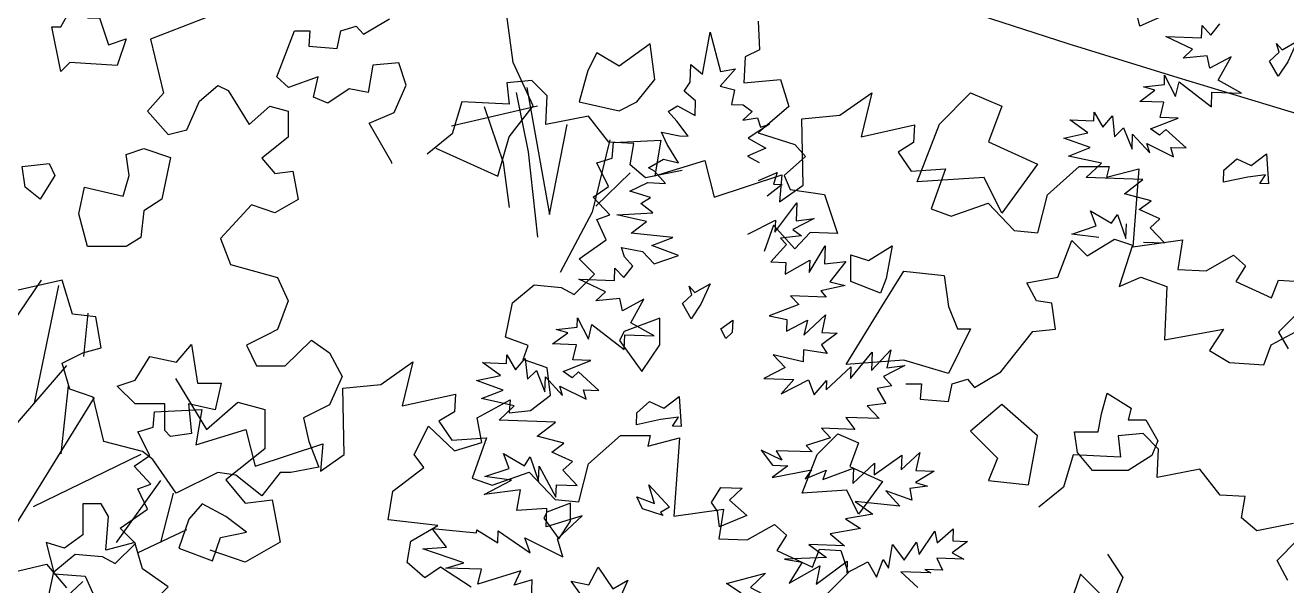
# Model space of a CAD drawing. Header units: inches. Extents: x 11.9 to 85.3, y 21.1 to 37.4.
# Drawn here: x 62.554 to 63.058, y 22.817 to 23.041 of the extents above; entities that cross this region are included whole.
import ezdxf

# ---------------------------------------------------------------- set-up
doc = ezdxf.new("R2010")
doc.units = ezdxf.units.IN
doc.header["$MEASUREMENT"] = 0
doc.layers.add('CAY', color=94, linetype='Continuous')
doc.layers.add('CAY-3', color=61, linetype='Continuous')

# ---------------------------------------------------------------- blocks, each defined once
blk = doc.blocks.new('A$C76451831')
at = {"layer": 'CAY'}
for p, q in [((3764, 1772.8), (3822.4, 1787)), ((3822.4, 1787), (3840.1, 1765.7)), ((959.8, 1687.4), (953.4, 1735.8)), ((977.5, 1649), (959.8, 1687.4)), ((956.3, 1621.3), (977.5, 1649)), ((946.3, 1586.5), (956.3, 1621.3)), ((890.9, 1611.3), (946.3, 1586.5)), ((4984.6, 1105.9), (4929.6, 1084.7)), ((5118.8, 1089), (5142, 1102.7)), ((5470, 1100.6), (5471.1, 1075.2)), ((5057.6, 1092.1), (5071.3, 1092.1)), ((5071.3, 1092.1), (5070.3, 1078.4)), ((5095.6, 1076.3), (5098.8, 1092.1)), ((5098.8, 1092.1), (5112.5, 1096.3)), ((5112.5, 1096.3), (5118.8, 1089)), ((5420.6, 1053.6), (5427.3, 1091)), ((5427.3, 1091), (5436.5, 1055.8)), ((5864.5, 1085.8), (5864.9, 1096.7)), ((5864.9, 1096.7), (5872.8, 1088.2)), ((5872.8, 1088.2), (5880.8, 1098.4)), ((4929.6, 1084.7), (4941, 1036.7)), ((5070.3, 1078.4), (5095.6, 1076.3)), ((5856.5, 1075.7), (5832.8, 1086.9)), ((5832.8, 1086.9), (5864.5, 1085.8)), ((5458.4, 1068.9), (5457.3, 1045.7)), ((5471.1, 1075.2), (5458.4, 1068.9)), ((5848, 1067.8), (5856.5, 1075.7)), ((5869.4, 1069.8), (5848, 1067.8)), ((5871.7, 1058.8), (5869.4, 1069.8)), ((5890.7, 1069), (5871.7, 1058.8)), ((5879.1, 1048.1), (5890.7, 1069)), ((5409.5, 1046.3), (5410, 1062.2)), ((5410, 1062.2), (5420.6, 1053.6)), ((5449.8, 1058.1), (5436.1, 1042.7)), ((5436.5, 1055.8), (5449.8, 1058.1)), ((5268.6, 1047.8), (5246.4, 1045.7)), ((5246.4, 1045.7), (5248.5, 1026.7)), ((5282.3, 1034.1), (5268.6, 1047.8)), ((5404.2, 1038.3), (5409.5, 1046.3)), ((5457.3, 1045.7), (5490, 1048.9)), ((5490, 1048.9), (5497.4, 1024.6)), ((5812.7, 1042.3), (5831.4, 1044.3)), ((5831.4, 1044.3), (5831.6, 1052.5)), ((5831.6, 1052.5), (5841.4, 1033.6)), ((5841.4, 1033.6), (5844.6, 1046.6)), ((5844.6, 1046.6), (5873.3, 1024.3)), ((5900, 1036.5), (5879.1, 1048.1)), ((4941, 1036.7), (4926.8, 1020.6)), ((4973.2, 1029.6), (4989.3, 1043.4)), ((4989.3, 1043.4), (4998.7, 1039.1)), ((4998.7, 1039.1), (5017.2, 1008.8)), ((5281.2, 1008.8), (5282.3, 1034.1)), ((5414.3, 1029.8), (5404.2, 1038.3)), ((5436.1, 1042.7), (5449.1, 1039.5)), ((5449.1, 1039.5), (5446.4, 1026.4)), ((5809.5, 1029.2), (5823, 1039.2)), ((5823, 1039.2), (5812.7, 1042.3)), ((5873.3, 1024.3), (5873.7, 1037.4)), ((5873.7, 1037.4), (5900, 1036.5)), ((4961.8, 1004.1), (4973.2, 1029.6)), ((5017.2, 1008.8), (5035.7, 1024.9)), ((5035.7, 1024.9), (5051.8, 1020.6)), ((5273.8, 1025), (5197.2, 1007.3)), ((5206.3, 1028.8), (5197.9, 1000.4)), ((5248.5, 1026.7), (5206.3, 1028.8)), ((5390, 1020.2), (5398.3, 1025.4)), ((5398.3, 1025.4), (5413.9, 1016.7)), ((5413.9, 1016.7), (5414.3, 1029.8)), ((5446.4, 1026.4), (5456.8, 1026.1)), ((5456.8, 1026.1), (5464.8, 1020.4)), ((5497.4, 1024.6), (5470, 1001.4)), ((5830.8, 1028.5), (5809.5, 1029.2)), ((5827.6, 1015), (5830.8, 1028.5)), ((4926.8, 1020.6), (4945.3, 999.7)), ((5051.8, 1020.6), (5051.8, 997.4)), ((5319.2, 1016.2), (5281.2, 1008.8)), ((5337.1, 993), (5319.2, 1016.2)), ((5397.8, 1011.8), (5390, 1020.2)), ((5407.8, 998.3), (5397.8, 1011.8)), ((5464.8, 1020.4), (5456.3, 1012.5)), ((5456.3, 1012.5), (5469.5, 1014.7)), ((5469.5, 1014.7), (5472, 1006.5)), ((5747.3, 1012.8), (5768.6, 1012.1)), ((5763.2, 1001.4), (5747.3, 1012.8)), ((5768.6, 1012.1), (5768.9, 1019.8)), ((5768.9, 1019.8), (5776.6, 1006.4)), ((5776.6, 1006.4), (5785.1, 1016.5)), ((5785.1, 1016.5), (5787.1, 997.8)), ((5819.1, 1004.9), (5843.5, 1014.5)), ((5843.5, 1014.5), (5827.6, 1015)), ((4945.3, 999.7), (4961.8, 1004.1)), ((5197.9, 1000.4), (5175.7, 982.4)), ((5389, 990.8), (5383.9, 1001.9)), ((5383.9, 1001.9), (5400.1, 998.6)), ((5480.2, 1008.9), (5461.2, 996.5)), ((5470, 1001.4), (5502.7, 990.9)), ((5472, 1006.5), (5480.2, 1008.9)), ((5741.8, 996.7), (5763.2, 1001.4)), ((5787.1, 997.8), (5795.1, 1005.7)), ((5795.1, 1005.7), (5802.6, 986.9)), ((5802.6, 986.9), (5803.1, 1000)), ((5803.1, 1000), (5818.4, 983.6)), ((5827.1, 999.2), (5819.1, 1004.9)), ((5832.7, 1004.4), (5827.1, 999.2)), ((5850.7, 987.9), (5832.7, 1004.4)), ((5051.8, 997.4), (5028.6, 978.9)), ((5359.3, 991.9), (5337.1, 993)), ((5356.1, 972.9), (5359.3, 991.9)), ((5399.3, 974.6), (5389, 990.8)), ((5400.1, 998.6), (5407.8, 998.3)), ((5476.8, 987.8), (5460.6, 980.6)), ((5461.2, 996.5), (5476.8, 987.8)), ((5502.7, 990.9), (5512.2, 980.3)), ((5765.5, 988.2), (5741.8, 996.7)), ((5746.2, 980.7), (5765.5, 988.2)), ((5818.4, 983.6), (5815.9, 991.8)), ((5815.9, 991.8), (5839.5, 980.1)), ((5839.5, 980.1), (5837.1, 988.4)), ((5837.1, 988.4), (5850.7, 987.9)), ((5028.6, 978.9), (5040, 965.1)), ((5372.4, 970.1), (5385.8, 977.8)), ((5385.8, 977.8), (5399.3, 974.6)), ((5460.6, 980.6), (5470.9, 974.8)), ((5512.2, 980.3), (5493.2, 963.4)), ((5775.4, 974.2), (5746.2, 980.7)), ((5040, 965.1), (5056.1, 967.1)), ((5056.1, 967.1), (5060.8, 941.9)), ((5369.8, 961.3), (5356.1, 972.9)), ((5402.5, 967.7), (5369.8, 961.3)), ((5377.7, 967.2), (5372.4, 970.1)), ((5387.7, 956.4), (5377.7, 967.2)), ((5470.3, 959), (5486.9, 966.1)), ((5486.9, 966.1), (5483.8, 955.8)), ((5761.9, 961.5), (5775.4, 974.2)), ((5355.8, 949.4), (5371.9, 957)), ((5371.9, 957), (5387.7, 956.4)), ((5491.5, 955.5), (5478, 945.1)), ((5483.8, 955.8), (5491.5, 955.5)), ((5493.2, 963.4), (5498.5, 950.8)), ((5812.1, 959.8), (5761.9, 961.5)), ((5795.8, 947.2), (5812.1, 959.8)), ((5374.2, 943.7), (5355.8, 949.4)), ((5365.8, 938.6), (5374.2, 943.7)), ((5498.5, 950.8), (5529.1, 946.6)), ((5529.1, 946.6), (5540.7, 911.8)), ((5819.6, 940.9), (5795.8, 947.2)), ((5019.2, 937.2), (4991.7, 907.3)), ((5040, 930.1), (5019.2, 937.2)), ((5060.8, 941.9), (5040, 930.1)), ((5376.4, 930.1), (5365.8, 938.6)), ((5485, 913.1), (5504.5, 939.2)), ((5504.5, 939.2), (5503.9, 922.9)), ((5770.8, 918.6), (5765.8, 931.9)), ((5765.8, 931.9), (5784.4, 920.9)), ((5808.9, 933.2), (5819.6, 940.9)), ((5827.2, 924.8), (5808.9, 933.2)), ((5344.2, 928.5), (5376.4, 930.1)), ((5370.7, 922.5), (5344.2, 928.5)), ((5357.2, 912.1), (5370.7, 922.5)), ((5460.9, 911.2), (5485.4, 923.5)), ((5485.4, 923.5), (5485, 913.1)), ((5519.9, 925), (5501, 915.3)), ((5503.9, 922.9), (5519.9, 925)), ((5784.4, 920.9), (5789.7, 928.8)), ((5789.7, 928.8), (5797.1, 907.3)), ((5797.1, 907.3), (5797.6, 920.4)), ((5818.7, 916.9), (5827.2, 924.8)), ((5394.2, 908.1), (5357.2, 912.1)), ((5483.7, 919.1), (5475.3, 895.9)), ((5502.7, 898.1), (5483.7, 919.1)), ((5508.5, 909.6), (5489.8, 907.5)), ((5501, 915.3), (5508.5, 909.6)), ((5516.4, 912.8), (5502.7, 898.1)), ((5540.7, 911.8), (5516.4, 912.8)), ((5749.2, 911.2), (5770.8, 918.6)), ((5773.1, 908.1), (5749.2, 911.2)), ((5831.4, 903.4), (5818.7, 916.9)), ((4991.7, 907.3), (5000.7, 884.1)), ((5351, 891), (5348.6, 899.3)), ((5348.6, 899.3), (5367.1, 895.9)), ((5375.4, 901.1), (5394.2, 908.1)), ((5399.1, 892.1), (5375.4, 901.1)), ((5495.1, 901.9), (5481.4, 886.5)), ((5489.8, 907.5), (5495.1, 901.9)), ((5515.5, 877.1), (5529.5, 900.7)), ((5529.5, 900.7), (5528.9, 884.8)), ((5812.9, 904), (5831.4, 903.4)), ((5358.4, 882.6), (5351, 891)), ((5367.1, 895.9), (5377.5, 884.7)), ((5377.5, 884.7), (5399.1, 892.1)), ((5494.1, 875.6), (5515.9, 888)), ((5515.9, 888), (5515.5, 877.1)), ((5528.9, 884.8), (5548, 886.9)), ((5548, 886.9), (5533.8, 868.8)), ((5000.7, 884.1), (5042.4, 872.7)), ((5342.1, 870.1), (5342.5, 880.9)), ((5342.5, 880.9), (5350.4, 872.5)), ((5350.4, 872.5), (5358.4, 882.6)), ((5481.4, 886.5), (5494.5, 886)), ((5494.5, 886), (5494.1, 875.6)), ((4781, 794.5), (4832.5, 870.4)), ((4850.9, 870.4), (4799.8, 858.6)), ((4826.2, 761), (4847.8, 865.6)), ((4860, 840.1), (4850.9, 870.4)), ((5042.4, 872.7), (5051.8, 851.9)), ((5310.5, 871.2), (5342.1, 870.1)), ((5334.1, 859.9), (5310.5, 871.2)), ((5547.3, 865.6), (5525.8, 860.9)), ((5533.8, 868.8), (5547.3, 865.6)), ((5325.6, 852), (5334.1, 859.9)), ((5347, 854), (5325.6, 852)), ((5349.4, 843.1), (5347, 854)), ((5368.3, 853.3), (5349.4, 843.1)), ((5356.7, 832.4), (5368.3, 853.3)), ((5498.9, 856.4), (5506.3, 848.5)), ((5530.6, 855.3), (5498.9, 856.4)), ((5525.8, 860.9), (5530.6, 855.3)), ((5051.8, 851.9), (5042.4, 826.3)), ((5506.3, 848.5), (5479.7, 838.5)), ((4880.8, 837.7), (4860, 840.1)), ((4870.1, 802.5), (4874.1, 840.9)), ((4885.5, 810.2), (4880.8, 837.7)), ((5309, 828.6), (5309.3, 836.7)), ((5309.3, 836.7), (5319, 817.8)), ((5319, 817.8), (5322.2, 830.9)), ((5322.2, 830.9), (5350.9, 808.5)), ((5377.6, 820.8), (5356.7, 832.4)), ((5479.7, 838.5), (5495.4, 835.2)), ((5495.4, 835.2), (5495.1, 824.8)), ((5495.1, 824.8), (5514, 834.6)), ((5510.8, 821.5), (5530, 839.5)), ((5514, 834.6), (5510.8, 821.5)), ((5530, 839.5), (5526.8, 823.7)), ((5033.3, 821.6), (5014.8, 812.5)), ((5042.4, 826.3), (5033.3, 821.6)), ((5287.1, 813.5), (5300.6, 823.4)), ((5290.3, 826.5), (5309, 828.6)), ((5300.6, 823.4), (5290.3, 826.5)), ((5350.9, 808.5), (5351.3, 821.7)), ((5351.3, 821.7), (5377.6, 820.8)), ((5540.3, 823.2), (5526.4, 812.8)), ((5526.8, 823.7), (5540.3, 823.2)), ((4869.4, 805.5), (4885.5, 810.2)), ((5014.8, 812.5), (5023.9, 794.1)), ((5049.4, 794.1), (5072.6, 816.9)), ((5072.6, 816.9), (5088.7, 805.5)), ((5308.4, 812.7), (5287.1, 813.5)), ((5305.2, 799.3), (5308.4, 812.7)), ((5510.4, 808.4), (5510, 797.5)), ((5531.5, 805), (5510.4, 808.4)), ((5526.4, 812.8), (5531.5, 805)), ((5570.9, 790), (5587.9, 808.4)), ((5587.9, 808.4), (5584.6, 792.2)), ((4850.9, 796.4), (4869.4, 805.5)), ((5088.7, 805.5), (5100.1, 784.6)), ((5240.9, 785.6), (5224.9, 797.1)), ((5224.9, 797.1), (5246.2, 796.3)), ((5246.2, 796.3), (5246.5, 804)), ((5246.5, 804), (5254.2, 790.6)), ((5254.2, 790.6), (5262.7, 800.7)), ((5262.7, 800.7), (5264.7, 782.1)), ((5296.7, 789.1), (5321.1, 798.7)), ((5321.1, 798.7), (5305.2, 799.3)), ((5510, 797.5), (5483.5, 803.9)), ((5483.5, 803.9), (5494, 792.7)), ((5552.1, 782.9), (5571.5, 806.3)), ((5571.5, 806.3), (5570.9, 790)), ((4794.3, 724.1), (4854.9, 794.5)), ((4857.6, 773.2), (4850.9, 796.4)), ((5023.9, 794.1), (5049.4, 794.1)), ((5219.4, 781), (5240.9, 785.6)), ((5264.7, 782.1), (5272.7, 790)), ((5272.7, 790), (5280.2, 771.1)), ((5304.7, 783.4), (5296.7, 789.1)), ((5310.3, 788.7), (5304.7, 783.4)), ((5328.3, 772.2), (5310.3, 788.7)), ((5494, 792.7), (5475, 782.9)), ((5530.4, 772.8), (5552.4, 793.3)), ((5552.4, 793.3), (5552.1, 782.9)), ((5600.5, 794.4), (5581.6, 784.6)), ((5584.6, 792.2), (5600.5, 794.4)), ((4850.1, 715.8), (4856.4, 776.4)), ((4951.7, 782.9), (4979.4, 737.5)), ((5100.1, 784.6), (5088.7, 759.5)), ((5243.1, 772.4), (5219.4, 781)), ((5280.2, 771.1), (5280.7, 784.3)), ((5280.7, 784.3), (5296, 767.8)), ((5296, 767.8), (5293.5, 776.1)), ((5293.5, 776.1), (5317.1, 764.4)), ((5475, 782.9), (5501.7, 782)), ((5501.7, 782), (5490.4, 769.2)), ((5490.4, 769.2), (5514.9, 781.5)), ((5514.9, 781.5), (5519.8, 768.2)), ((5519.8, 768.2), (5530.7, 781)), ((5530.7, 781), (5530.4, 772.8)), ((5589, 776.2), (5575.8, 773.9)), ((5581.6, 784.6), (5589, 776.2)), ((4778.7, 602.9), (4879.6, 765.8)), ((4878.5, 766.1), (4857.6, 773.2)), ((4887.9, 726.8), (4878.5, 766.1)), ((5223.8, 764.9), (5243.1, 772.4)), ((5253, 758.5), (5223.8, 764.9)), ((5314.7, 772.6), (5328.3, 772.2)), ((5317.1, 764.4), (5314.7, 772.6)), ((5575.8, 773.9), (5583.5, 760.5)), ((4979.4, 737.5), (5007.1, 761.7)), ((5007.1, 761.7), (5031.3, 755.2)), ((5031.3, 755.2), (5031.3, 720.4)), ((5088.7, 759.5), (5065.6, 747.7)), ((5239.5, 745.8), (5253, 758.5)), ((5583.5, 760.5), (5567.1, 758.4)), ((5567.1, 758.4), (5577.6, 747.1)), ((5065.6, 747.7), (5070.3, 726.8)), ((5289.7, 744), (5239.5, 745.8)), ((5273.4, 731.5), (5289.7, 744)), ((5577.6, 747.1), (5548.1, 748.2)), ((5548.1, 748.2), (5555.9, 737.5)), ((5297.2, 725.2), (5273.4, 731.5)), ((5534.4, 730.1), (5512.8, 723.1)), ((5526.5, 738.5), (5534.4, 730.1)), ((5555.9, 737.5), (5526.5, 738.5)), ((4922.5, 717.8), (4887.9, 726.8)), ((5031.3, 720.4), (4996.5, 692.7)), ((5070.3, 726.8), (5079.3, 704)), ((5286.5, 717.4), (5297.2, 725.2)), ((5472.8, 719.1), (5482.8, 705.6)), ((5491.1, 710.3), (5472.8, 719.1)), ((5518.1, 717.5), (5485.9, 718.6)), ((5485.9, 718.6), (5491.1, 710.3)), ((5512.8, 723.1), (5518.1, 717.5)), ((4825.4, 669), (4921.3, 715.4)), ((4931.5, 710.7), (4922.5, 717.8)), ((4952.3, 680.8), (4931.5, 710.7)), ((5248.4, 702.9), (5243.4, 716.2)), ((5243.4, 716.2), (5262.1, 705.1)), ((5262.1, 705.1), (5267.3, 713.1)), ((5267.3, 713.1), (5274.7, 691.5)), ((5304.8, 709.1), (5286.5, 717.4)), ((5296.4, 701.2), (5304.8, 709.1)), ((5554.2, 689.5), (5573.5, 707.4)), ((5573.1, 697), (5597.7, 714.7)), ((5573.5, 707.4), (5573.1, 697)), ((5597.3, 701.6), (5613.7, 716.9)), ((5597.7, 714.7), (5597.3, 701.6)), ((5613.7, 716.9), (5610.4, 701.1)), ((4989.3, 699.3), (4952.3, 680.8)), ((5005.4, 696.9), (4989.3, 699.3)), ((5028.6, 678.5), (5005.4, 696.9)), ((5044.7, 699.3), (5028.6, 678.5)), ((5054.2, 699.3), (5044.7, 699.3)), ((5079.3, 704), (5054.2, 699.3)), ((5226.8, 695.5), (5248.4, 702.9)), ((5274.7, 691.5), (5275.2, 704.7)), ((5275.2, 704.7), (5290.1, 677.4)), ((5309, 687.6), (5296.4, 701.2)), ((5496.3, 705.1), (5482.4, 694.7)), ((5482.4, 694.7), (5517.5, 701.6)), ((5482.8, 705.6), (5496.3, 705.1)), ((5517.5, 701.6), (5511.8, 693.7)), ((5511.8, 693.7), (5530.6, 701.2)), ((5527.6, 693.1), (5554.7, 703.1)), ((5530.6, 701.2), (5527.6, 693.1)), ((5554.7, 703.1), (5554.2, 689.5)), ((5626.7, 700.5), (5610, 690.2)), ((5610.4, 701.1), (5626.7, 700.5)), ((4899.3, 636.8), (4938.6, 692.2)), ((4996.5, 692.7), (5013.6, 672)), ((5226.3, 679.6), (5250.7, 692.4)), ((5250.7, 692.4), (5226.8, 695.5)), ((5290.1, 677.4), (5290.5, 688.3)), ((5290.5, 688.3), (5309, 687.6)), ((5620.8, 687.1), (5604.8, 685)), ((5604.8, 685), (5606.7, 674.5)), ((5610, 690.2), (5620.8, 687.1)), ((4938.6, 636.8), (4950, 680.8)), ((5013.6, 672), (5037.8, 675)), ((5037.8, 675), (5044.9, 637.2)), ((5258.6, 683.9), (5226.3, 679.6)), ((5255.2, 665.5), (5258.6, 683.9)), ((5596.1, 669.4), (5556.4, 673.5)), ((5556.4, 673.5), (5571.9, 662.1)), ((5606.7, 674.5), (5583.5, 683)), ((5583.5, 683), (5596.1, 669.4)), ((5282, 667.2), (5255.2, 665.5)), ((5281.5, 650.9), (5282, 667.2)), ((5313.5, 660.7), (5281.5, 650.9)), ((5291.5, 640.2), (5313.5, 660.7)), ((5571.9, 662.1), (5547.7, 658)), ((5547.7, 658), (5561, 649.3)), ((4917.8, 627.7), (4961.8, 648.6)), ((5179.9, 649.5), (5219.6, 645.4)), ((5192.9, 632.7), (5179.9, 649.5)), ((5219.6, 645.4), (5219.7, 648.1)), ((5219.7, 648.1), (5238.4, 636.6)), ((5238.4, 636.6), (5238.7, 647.4)), ((5238.7, 647.4), (5267.1, 627.9)), ((5262.5, 641.2), (5296.4, 624.1)), ((5267.1, 627.9), (5262.5, 641.2)), ((5296.4, 624.1), (5291.5, 640.2)), ((5561, 649.3), (5534.1, 644.8)), ((5534.1, 644.8), (5546.9, 634)), ((5613.2, 626.2), (5627.1, 647)), ((5627.1, 647), (5629.4, 636.5)), ((5629.4, 636.5), (5643.5, 649.2)), ((5643.5, 649.2), (5643.1, 638.3)), ((5013.6, 619.5), (4982.4, 630.1)), ((5044.9, 637.2), (5013.6, 619.5)), ((5171.6, 631.2), (5192.9, 632.7)), ((5208.3, 619), (5171.6, 631.2)), ((5515.2, 635.1), (5530.7, 623.7)), ((5546.9, 634), (5515.2, 635.1)), ((5586.1, 614), (5589.5, 635.2)), ((5589.5, 635.2), (5599.9, 621.2)), ((5599.9, 621.2), (5610.9, 637.2)), ((5610.9, 637.2), (5613.2, 626.2)), ((5656.2, 637.9), (5642.7, 627.9)), ((5643.1, 638.3), (5656.2, 637.9)), ((5192.3, 614.2), (5208.3, 619)), ((5530.7, 623.7), (5493.4, 622.2)), ((5493.4, 622.2), (5509.2, 619.4)), ((5509.2, 619.4), (5497.7, 600.8)), ((5521.7, 599.9), (5549.1, 620.3)), ((5549.1, 620.3), (5548.8, 609.9)), ((5548.8, 609.9), (5567.7, 619.6)), ((5567.7, 619.6), (5575.4, 606.2)), ((5575.4, 606.2), (5581.3, 621.9)), ((5581.3, 621.9), (5586.1, 614)), ((5629, 622.9), (5634, 612.3)), ((5652.9, 622.1), (5629, 622.9)), ((5642.7, 627.9), (5652.9, 622.1)), ((5224, 613.1), (5192.3, 614.2)), ((5220.8, 600), (5224, 613.1)), ((5258.8, 611.8), (5220.8, 600)), ((5252.9, 598.9), (5258.8, 611.8)), ((5497.7, 600.8), (5525, 616.1)), ((5525, 616.1), (5521.7, 599.9)), ((5596.8, 610.9), (5612.2, 596.8)), ((5623.5, 610), (5596.8, 610.9)), ((5618.2, 612.9), (5623.5, 610)), ((5634, 612.3), (5618.2, 612.9)), ((4834.4, 569.5), (4869.4, 602.2)), ((5268.9, 603.8), (5252.9, 598.9)), ((5268, 577.1), (5268.9, 603.8))]:
    blk.add_line(p, q, dxfattribs=at)
for points in [[(4200.2, 1766.3), (4172.8, 1784.2), (4159, 1774.7), (4143.2, 1788.5), (4146.4, 1807.4), (4170.6, 1821.2), (4126.4, 1826.4), (4130.6, 1851.7), (4158, 1872.8), (4149.6, 1884.4), (4162.2, 1909.7), (4185.4, 1887.6), (4209.7, 1895), (4205.5, 1917.1), (4235, 1933), (4233.9, 1921.4), (4252.9, 1923.5), (4270.8, 1937.2), (4267.7, 1961.4), (4246.6, 1968.8), (4250.8, 1981.5), (4230.8, 1988.9), (4237.1, 2019.4), (4256.1, 2035.3), (4280.3, 2033.1), (4291.9, 2026.8), (4309.9, 2044.7), (4296.2, 2058.5), (4320.4, 2075.3), (4312, 2093.3), (4323.6, 2097.5), (4308.8, 2113.3), (4322.5, 2122.8), (4312, 2143.9), (4325.7, 2148.1), (4326.7, 2161.8), (4368.9, 2163.9), (4363.7, 2132.3), (4408, 2146), (4416.4, 2113.3), (4476.5, 2133.3), (4474.4, 2109.1), (4495.5, 2123.9), (4494.4, 2182.9), (4528.2, 2186.1), (4556.7, 2206.1), (4547.2, 2167.1), (4594.6, 2177.6), (4593.6, 2161.8), (4579.9, 2153.4), (4591.5, 2136.5), (4622.1, 2138.6), (4609.4, 2102.8), (4627.3, 2096.4), (4660, 2108), (4683.2, 2083.8), (4704.3, 2081.7), (4712.8, 2115.4), (4741.2, 2140.7), (4767.6, 2140.7), (4765.5, 2131.2), (4794, 2138.6), (4788.7, 2069), (4833, 2075.3), (4828.8, 2049), (4854.1, 2047.9), (4878.3, 2061.6), (4888.9, 2052.1), (4880.5, 2038.4), (4912.1, 2023.7), (4918.4, 2039.5), (4937.4, 2038.4)], [(4943.7, 2018.4), (4918.4, 1993.1), (4926.9, 1978.3)], [(544.7, 1203.8), (551.1, 1234.4), (570.1, 1250.2), (594.3, 1248.1), (605.9, 1241.8), (623.8, 1259.7), (610.1, 1273.4), (634.4, 1290.3), (625.9, 1308.2), (637.6, 1312.5), (622.8, 1328.3), (636.5, 1337.8), (625.9, 1358.9), (639.7, 1363.1), (640.7, 1376.8), (682.9, 1378.9), (677.6, 1347.3), (721.9, 1361), (730.4, 1328.3), (790.5, 1348.3), (788.4, 1324.1), (809.5, 1338.8), (808.4, 1397.9), (842.2, 1401.1), (870.6, 1421.1), (861.1, 1382.1), (908.6, 1392.6), (907.6, 1376.8), (893.8, 1368.4), (905.4, 1351.5), (936, 1353.6), (923.4, 1317.7), (941.3, 1311.4), (974, 1323), (997.2, 1298.7), (1018.3, 1296.6), (1026.7, 1330.4), (1055.2, 1355.7), (1081.6, 1355.7), (1079.5, 1346.2), (1107.9, 1353.6), (1102.7, 1284), (1147, 1290.3), (1142.7, 1263.9), (1168.1, 1262.9), (1192.3, 1276.6), (1202.9, 1267.1), (1194.4, 1253.4), (1226.1, 1238.6), (1232.4, 1254.5), (1251.4, 1253.4), (1257.7, 1233.4), (1232.4, 1208)], [(5144.1, 974), (5144.1, 975), (5124.1, 1009.8), (5146.2, 1019.3), (5156.8, 1043.6), (5150.4, 1063.6), (5127.2, 1061.5), (5123, 1037.3), (5106.1, 1040.4), (5087.2, 1027.8), (5074.5, 1033.1), (5078.7, 1051), (5052.3, 1041.5), (5041.8, 1051), (5057.6, 1092.1)], [(5254.8, 1037.3), (5265.4, 984.5), (5273.8, 908.6)], [(5264.3, 1041.5), (5284.4, 928.6), (5300.2, 1008.8)], [(5226.4, 1024.6), (5243.2, 975), (5248.5, 935)], [(5338.2, 995.1), (5322.3, 930.7), (5293.9, 877)], [(5356.1, 965.6), (5325.5, 936)], [(5441.4, 818.5), (5436.7, 826.9), (5447.4, 834.6), (5447, 823.8), (5441.4, 818.5)]]:
    blk.add_lwpolyline(points, dxfattribs=at)
for points in [[(4784.5, 1915.2), (4800.4, 1915.2), (4810.9, 1896.7), (4805.6, 1883.5), (4784.5, 1870.3), (4752.8, 1870.3), (4739.6, 1886.1), (4737, 1904.6), (4758.1, 1904.6), (4760.8, 1920.5), (4766, 1939), (4787.2, 1925.7)], [(4507.9, 1884.3), (4526.4, 1902.8), (4544.9, 1894.9), (4536.9, 1873.7), (4566, 1860.5), (4544.9, 1831.5), (4534.3, 1852.6), (4494.7, 1850)], [(4267.5, 1833.2), (4264.9, 1827.9), (4278.1, 1809.4), (4288.7, 1825.2), (4288.7, 1841.1)], [(1537.1, 1751.5), (1548.9, 1759.4), (1552.9, 1735.6), (1517.3, 1719.8), (1513.3, 1735.6)], [(1085.8, 1672.3), (1081.8, 1704), (1054.1, 1684.2), (1034.3, 1696), (1026.4, 1680.2), (1018.5, 1652.5), (1054.1, 1644.6), (1069.9, 1652.5)], [(1339.1, 1632.7), (1366.8, 1660.4), (1394.5, 1648.5), (1382.7, 1616.8), (1426.2, 1597), (1394.5, 1553.5), (1378.7, 1585.2), (1319.3, 1581.2)], [(1287.7, 1470.3), (1307.5, 1502), (1343.1, 1498), (1347, 1470.3), (1355, 1450.5), (1366.8, 1450.5), (1347, 1410.9), (1307.5, 1422.8), (1256, 1418.8)], [(1058.5, 1448.2), (1054.5, 1440.3), (1074.3, 1412.6), (1090.2, 1436.3), (1090.2, 1460.1)], [(1418.3, 1311.9), (1426.2, 1355.4), (1394.5, 1383.2), (1366.8, 1359.4), (1390.6, 1335.6), (1382.7, 1315.8)], [(4862.9, 1119.3), (4873.5, 1124.6), (4873.5, 1103.5), (4884.1, 1103.5), (4892, 1079.7), (4907.8, 1085), (4899.9, 1061.2), (4857.7, 1063.9), (4849.7, 1055.9), (4841.8, 1095.6), (4849.7, 1095.6)], [(5925, 1065.1), (5933.4, 1073), (5931, 1080.8), (5936.2, 1075.1), (5949.6, 1082.8), (5941.3, 1064.5), (5932.7, 1051.7)], [(4865.6, 929.2), (4870.9, 953), (4905.2, 945.1), (4910.4, 963.5), (4907.8, 982), (4923.6, 987.3), (4947.4, 979.4), (4939.5, 942.4), (4923.6, 931.9), (4921, 908.1), (4907.8, 900.2), (4873.5, 900.2)], [(5923.9, 955.9), (5916.2, 956.2), (5921.4, 964.1), (5905.5, 962), (5884.1, 957.3), (5884.4, 968.1), (5895.7, 978.2), (5908.6, 972.3), (5922.1, 982.7)], [(4818.1, 953), (4815.4, 971.5), (4839.2, 974.1), (4844.5, 963.5), (4831.3, 942.4)], [(5552.4, 869.2), (5552.4, 892.9), (5568.2, 887.7), (5589.3, 900.9), (5584, 871.8), (5578.8, 858.6)], [(5402.6, 849.4), (5411, 857.2), (5408.6, 865), (5413.8, 859.4), (5427.2, 867.1), (5418.9, 848.8), (5410.3, 835.9)], [(4915.7, 781.4), (4928.9, 802.5), (4952.7, 797.2), (4965.9, 813), (4971.2, 778.7), (4992.3, 778.7), (4987, 755), (4963.2, 760.2), (4965.9, 733.8), (4947.4, 731.2), (4942.1, 736.5), (4942.1, 760.2), (4915.7, 760.2), (4899.9, 776.1)], [(5401.5, 740.1), (5393.8, 740.4), (5399.1, 748.4), (5383.1, 746.2), (5361.7, 741.5), (5362, 752.4), (5373.3, 762.4), (5386.2, 756.5), (5399.7, 766.9)], [(5385.6, 660.9), (5367.2, 667), (5362.2, 677.6), (5377.8, 671.6), (5372.9, 688.1), (5391.3, 668.4), (5383, 663.7)], [(5433.8, 664.7), (5428.6, 672.6), (5436.8, 685.9), (5455.8, 685.2), (5444.5, 674.7), (5459.9, 661), (5435.5, 651)], [(4892.2, 660), (4885.5, 671.4), (4869.4, 671.4), (4869.4, 643.8), (4852.9, 632), (4836.8, 636.8), (4843.9, 609.2), (4871.4, 606.9), (4880.8, 586), (4862.3, 574.6), (4862.3, 553.8), (4871.4, 544.4), (4894.6, 533), (4906.4, 551.4), (4899.3, 576.6), (4931.5, 583.7), (4945.3, 597.4), (4922.5, 613.6), (4915.4, 636.8), (4889.8, 630.1)], [(4975.5, 671.4), (4963.7, 657.6), (4954.7, 632), (4984.6, 620.6), (4991.7, 641.5), (5014.8, 646.2), (4996.4, 660)], [(5321.5, 577.9), (5289.7, 589.5), (5313.7, 588.6), (5303.8, 602.6), (5319.5, 599.3), (5327.8, 614.9), (5340.7, 595.8), (5354.1, 603.5), (5348.2, 590.1), (5343, 582.6), (5332.3, 588), (5329, 572.2)], [(5441.9, 600.5), (5476.7, 609.7), (5463.1, 597), (5473.8, 591.2), (5457.3, 586.3), (5465, 572.9), (5438.7, 587), (5454.8, 591.9)]]:
    blk.add_lwpolyline(points, close=True, dxfattribs=at)
at = {"layer": 'CAY-3'}
for p, q in [((5780.9, 626.5), (5794.5, 605.9)), ((5756.9, 608.7), (5742.6, 567.5)), ((5766.8, 598.8), (5756.9, 608.7)), ((5784.5, 581.1), (5766.8, 598.8)), ((5794.5, 605.9), (5784.5, 581.1))]:
    blk.add_line(p, q, dxfattribs=at)
for points in [[(5601.5, 778.1), (5615.2, 778.1), (5614.1, 764.4), (5639.4, 762.3), (5642.6, 778.1), (5656.3, 782.3), (5662.6, 774.9), (5685.8, 788.7), (5714.3, 824.5), (5734.4, 826.6), (5731.2, 849.8), (5717.5, 851.9), (5709, 867.8), (5736.5, 873), (5749.1, 905.7), (5762.8, 892), (5787.1, 906.8), (5802.9, 901.5), (5791.3, 864.6), (5810.3, 873), (5833.5, 864.6), (5831.4, 817.1), (5884.1, 826.6), (5871.5, 807.6), (5889.4, 797.1), (5920, 795), (5926.3, 812.9), (5948.5, 824.5)], [(5941.1, 603), (5931.6, 621), (5949.5, 638.9)], [(5946.3, 653.7), (5913.6, 647.3), (5899.9, 658.9), (5903.1, 677.9), (5881, 679), (5863, 702.2), (5825.1, 694.8), (5826.1, 720.1), (5812.4, 733.8), (5790.2, 731.7), (5792.4, 712.7), (5750.2, 714.8), (5741.7, 686.3), (5719.6, 668.4)]]:
    blk.add_lwpolyline(points, dxfattribs=at)

msp = doc.modelspace()

# ---------------------------------------------------------------- linework, layer by layer
msp.add_lwpolyline([(61.45857, 23.79135, 0.283451), (67.06144, 23.39384), (67.06144, 24.37715)], format="xyb")

# ---------------------------------------------------------------- block references
at = {"layer": 'CAY', "xscale": 0.0004489089019145984, "yscale": 0.0004489089019145984, "zscale": 0.0004489089019145984}
for p in [(60.39163, 22.54812), (62.31846, 22.26819), (60.84706, 22.02325)]:
    msp.add_blockref('A$C76451831', p, dxfattribs=at)

doc.saveas('drawing.dxf')
